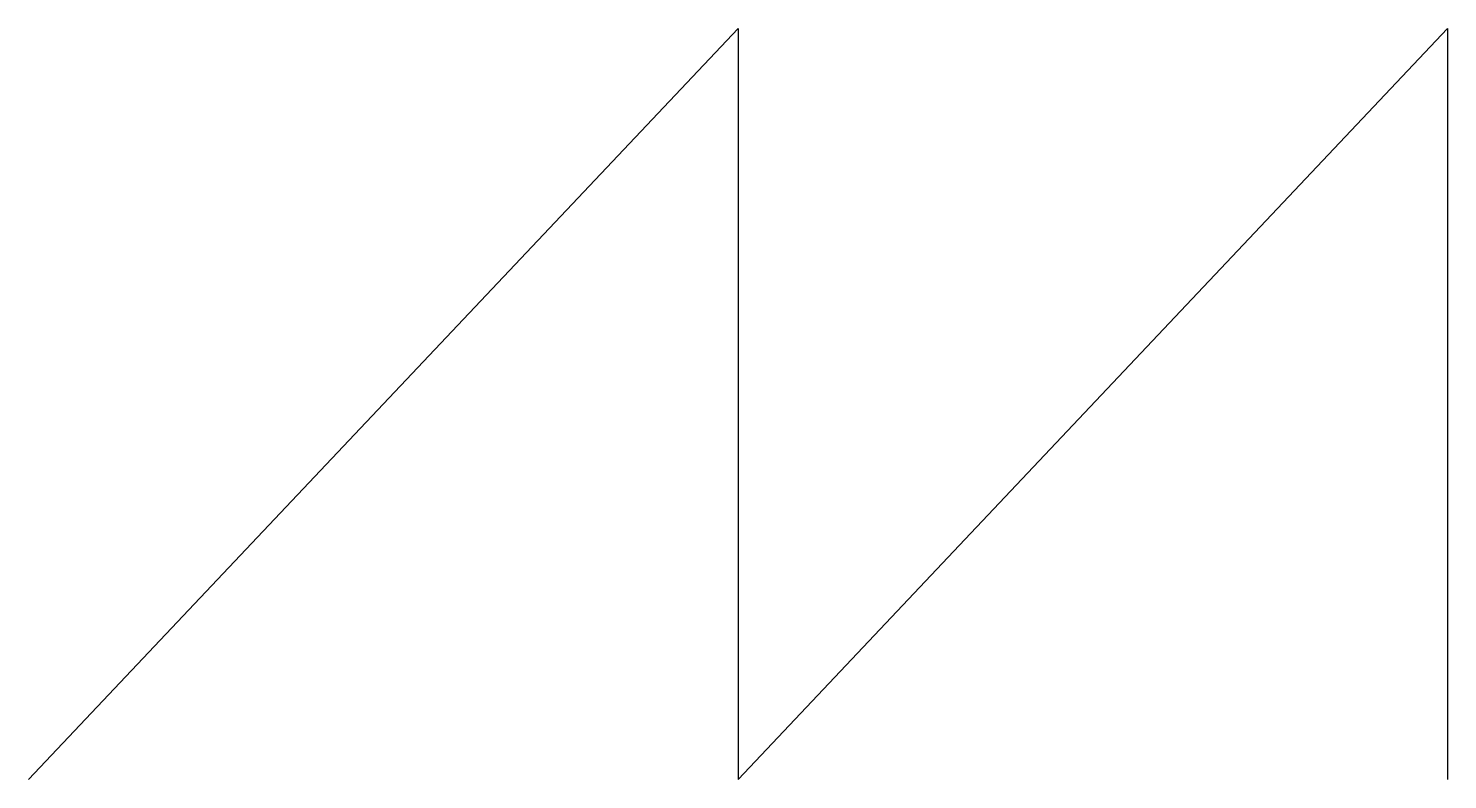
# Model space of a CAD drawing. Header units: millimetres. Extents: x 0 to 34, y -9 to 9.
import ezdxf

# ---------------------------------------------------------------- set-up
doc = ezdxf.new("R2010")
doc.units = ezdxf.units.MM
doc.layers.get('0').update_dxf_attribs({"lineweight": 25})

msp = doc.modelspace()

# ---------------------------------------------------------------- linework, layer by layer
for p, q in [((0, -9), (17, 9)), ((17, -9), (34, 9)), ((17, 9), (17, -9)), ((34, 9), (34, -9))]:
    msp.add_line(p, q)

doc.saveas('drawing.dxf')
